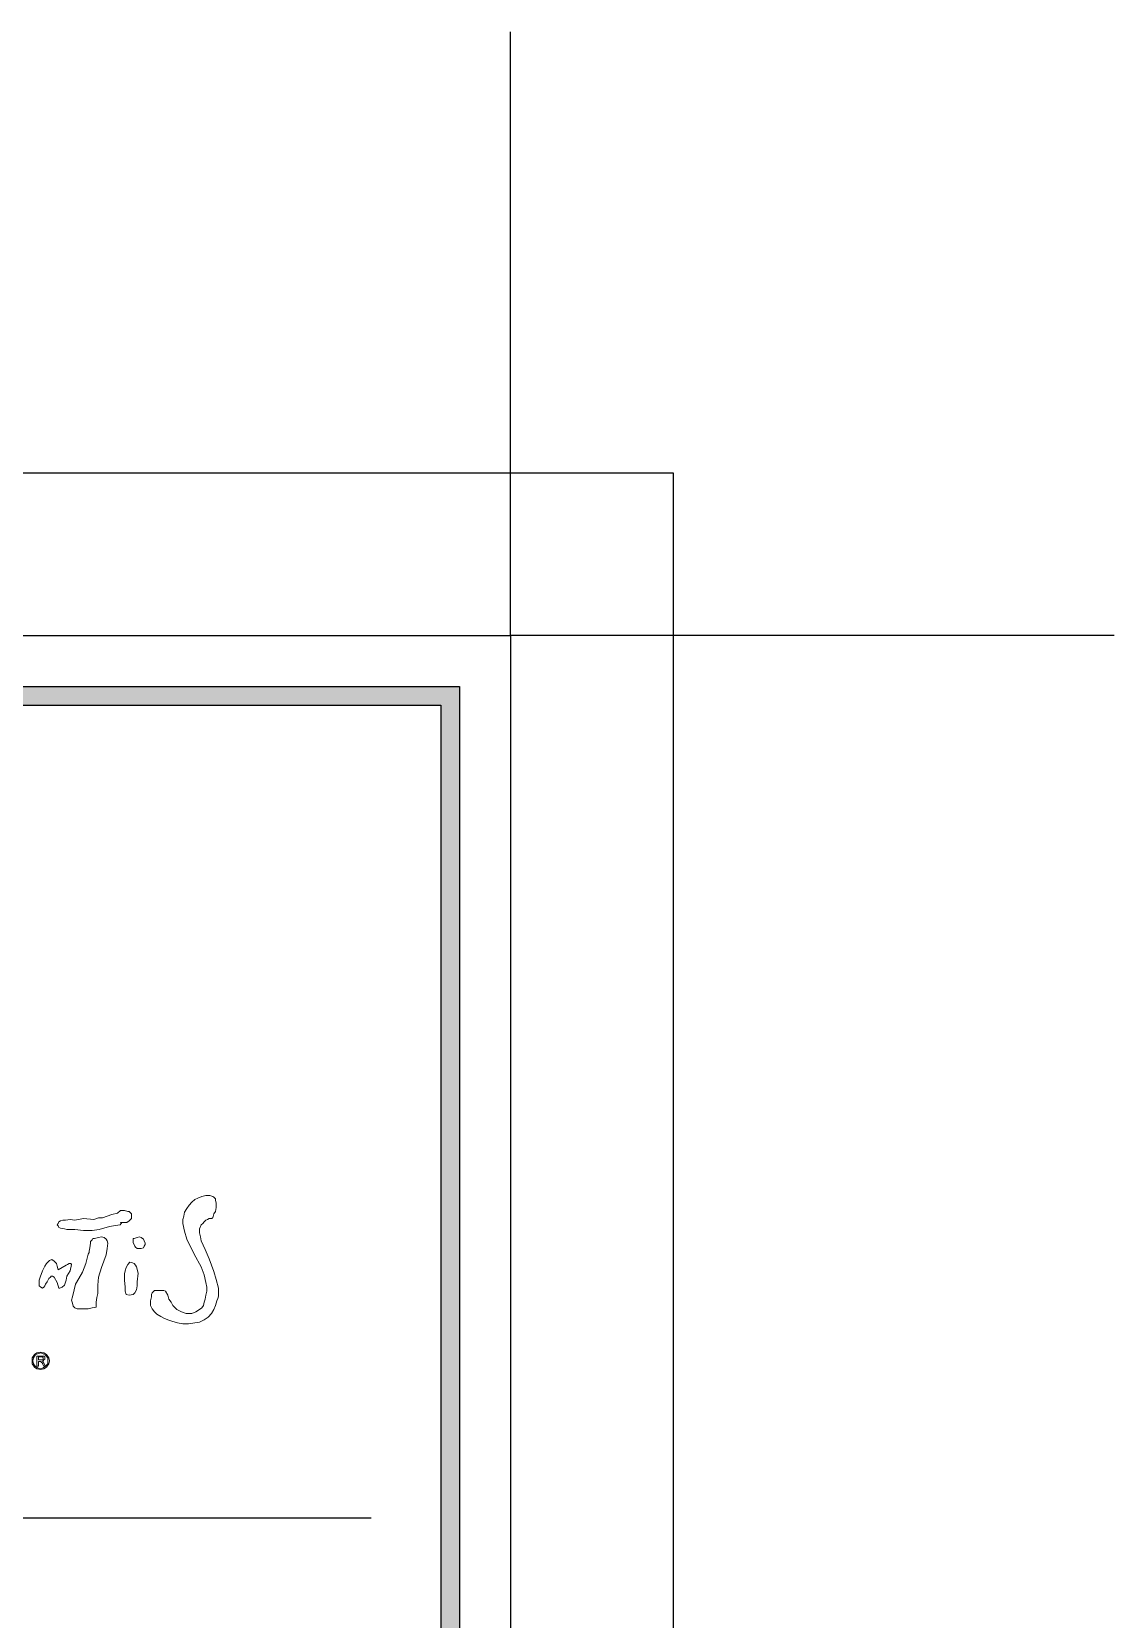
# Model space of a CAD drawing. Header units: millimetres. Extents: x -114775 to 228300, y -175499 to 108657.
# Drawn here: x -101907.4 to -101860.8, y -112140.2 to -112071.9 of the extents above; entities that cross this region are included whole.
import ezdxf
from ezdxf.enums import TextEntityAlignment as Align

# ---------------------------------------------------------------- set-up
doc = ezdxf.new("R2010")
doc.units = ezdxf.units.MM
doc.header["$LTSCALE"] = 1000
doc.layers.get('0').update_dxf_attribs({"linetype": 'CONTINUOUS'})
doc.layers.add('W-图框', color=251, linetype='CONTINUOUS')
doc.styles.add('WORD-2', font='simhei.ttf')
doc.styles.add('WORD-3', font='')
doc.styles.get('WORD-3').set_extended_font_data('SimSun')

# ---------------------------------------------------------------- blocks, each defined once
blk = doc.blocks.new('gslogo')
at = {"color": 251, "lineweight": 0}
for p, q in [((5223.14, -2055.05), (5223.29, -2054.79)), ((5223.29, -2054.79), (5223.45, -2054.58)), ((5223.45, -2054.58), (5223.61, -2054.37)), ((5223.61, -2054.37), (5223.81, -2054.21)), ((5223.81, -2054.21), (5224.02, -2054.11)), ((5224.02, -2054.11), (5224.28, -2054.01)), ((5224.28, -2054.01), (5224.54, -2053.95)), ((5224.54, -2053.95), (5224.8, -2053.95)), ((5224.54, -2053.95), (5224.54, -2053.95)), ((5224.8, -2053.95), (5225.01, -2054.01)), ((5225.01, -2054.01), (5225.06, -2054.06)), ((5225.06, -2054.06), (5225.17, -2054.16)), ((5225.17, -2054.16), (5225.17, -2054.27)), ((5225.17, -2054.27), (5225.22, -2054.42)), ((5225.22, -2054.74), (5225.17, -2055)), ((5225.22, -2054.42), (5225.22, -2054.74)), ((5214.75, -2055.88), (5214.81, -2055.78)), ((5214.81, -2055.93), (5214.75, -2055.88)), ((5214.81, -2055.78), (5214.86, -2055.67)), ((5214.86, -2055.67), (5214.96, -2055.62)), ((5214.96, -2055.62), (5215.12, -2055.57)), ((5215.12, -2055.57), (5215.28, -2055.57)), ((5215.28, -2055.57), (5215.59, -2055.52)), ((5215.59, -2055.52), (5215.9, -2055.57)), ((5215.9, -2055.57), (5216.47, -2055.46)), ((5216.47, -2055.46), (5217.15, -2055.52)), ((5217.15, -2055.52), (5217.46, -2055.41)), ((5217.46, -2055.41), (5217.72, -2055.41)), ((5217.72, -2055.41), (5218.04, -2055.31)), ((5218.04, -2055.31), (5218.35, -2055.2)), ((5218.87, -2055.88), (5218.19, -2055.98)), ((5218.35, -2055.2), (5218.71, -2055.1)), ((5218.71, -2055.1), (5218.92, -2054.94)), ((5218.92, -2055.88), (5218.87, -2055.88)), ((5218.92, -2054.94), (5219.18, -2054.94)), ((5218.92, -2054.94), (5218.92, -2054.94)), ((5219.18, -2055.72), (5218.92, -2055.72)), ((5218.92, -2055.72), (5218.97, -2055.78)), ((5218.97, -2055.78), (5218.92, -2055.83)), ((5218.92, -2055.83), (5218.92, -2055.88)), ((5219.18, -2054.94), (5219.39, -2055)), ((5219.34, -2055.72), (5219.18, -2055.72)), ((5219.49, -2055.62), (5219.34, -2055.72)), ((5219.39, -2055), (5219.49, -2055)), ((5219.49, -2055), (5219.54, -2055.05)), ((5219.65, -2055.46), (5219.49, -2055.62)), ((5219.54, -2055.05), (5219.65, -2055.15)), ((5219.65, -2055.15), (5219.65, -2055.26)), ((5219.65, -2055.26), (5219.65, -2055.36)), ((5219.65, -2055.36), (5219.65, -2055.46)), ((5223.03, -2055.52), (5223.09, -2055.31)), ((5223.03, -2055.78), (5223.03, -2055.52)), ((5223.14, -2056.3), (5223.03, -2055.78)), ((5223.09, -2055.31), (5223.14, -2055.05)), ((5224.23, -2055.88), (5224.13, -2056.14)), ((5224.34, -2055.78), (5224.23, -2055.88)), ((5224.44, -2055.67), (5224.34, -2055.78)), ((5224.54, -2055.57), (5224.44, -2055.67)), ((5224.65, -2055.52), (5224.54, -2055.57)), ((5224.75, -2055.46), (5224.65, -2055.52)), ((5224.96, -2055.46), (5224.75, -2055.46)), ((5225.01, -2055.41), (5224.96, -2055.41)), ((5224.96, -2055.41), (5224.96, -2055.46)), ((5224.96, -2055.46), (5224.96, -2055.46)), ((5225.06, -2055.15), (5225.01, -2055.41)), ((5225.01, -2055.41), (5225.01, -2055.41)), ((5225.17, -2055), (5225.06, -2055.15)), ((5214.86, -2056.04), (5214.81, -2055.93)), ((5214.96, -2056.09), (5214.86, -2056.04)), ((5215.22, -2056.14), (5214.96, -2056.09)), ((5215.38, -2056.19), (5215.22, -2056.14)), ((5215.9, -2056.19), (5215.38, -2056.19)), ((5216.47, -2056.25), (5215.9, -2056.19)), ((5217.05, -2056.25), (5216.47, -2056.25)), ((5216.94, -2056.97), (5217.05, -2056.87)), ((5217.51, -2056.19), (5217.05, -2056.25)), ((5217.05, -2056.87), (5217.1, -2056.77)), ((5217.1, -2056.77), (5217.2, -2056.77)), ((5217.2, -2056.77), (5217.46, -2056.71)), ((5217.46, -2056.71), (5217.67, -2056.66)), ((5218.19, -2055.98), (5217.51, -2056.19)), ((5217.67, -2056.66), (5217.83, -2056.71)), ((5217.67, -2056.66), (5217.67, -2056.66)), ((5217.83, -2056.71), (5217.98, -2056.82)), ((5217.98, -2056.82), (5218.04, -2056.92)), ((5218.04, -2056.92), (5218.09, -2057.08)), ((5219.75, -2057.03), (5219.75, -2056.77)), ((5219.75, -2056.77), (5219.81, -2056.77)), ((5219.81, -2056.77), (5220.01, -2056.71)), ((5219.81, -2056.77), (5219.81, -2056.77)), ((5220.01, -2056.71), (5220.17, -2056.66)), ((5220.17, -2056.66), (5220.27, -2056.71)), ((5220.17, -2056.66), (5220.17, -2056.66)), ((5220.27, -2056.71), (5220.43, -2056.82)), ((5220.43, -2056.82), (5220.48, -2056.92)), ((5220.48, -2056.92), (5220.53, -2057.08)), ((5223.29, -2056.82), (5223.14, -2056.3)), ((5223.76, -2057.81), (5223.29, -2056.82)), ((5224.13, -2056.14), (5224.13, -2056.4)), ((5224.13, -2056.4), (5224.18, -2056.66)), ((5224.18, -2056.66), (5224.23, -2056.92)), ((5224.23, -2056.92), (5224.49, -2057.49)), ((5216.63, -2058.43), (5216.79, -2057.81)), ((5216.79, -2057.81), (5216.84, -2057.7)), ((5216.84, -2057.6), (5216.89, -2057.39)), ((5216.84, -2057.7), (5216.84, -2057.6)), ((5216.89, -2057.39), (5216.94, -2057.08)), ((5216.94, -2057.08), (5216.94, -2056.97)), ((5217.98, -2057.86), (5217.67, -2058.69)), ((5218.04, -2057.44), (5217.98, -2057.86)), ((5218.09, -2057.08), (5218.04, -2057.44)), ((5219.86, -2057.29), (5219.75, -2057.03)), ((5219.91, -2057.34), (5219.86, -2057.29)), ((5220.01, -2057.44), (5219.91, -2057.34)), ((5220.12, -2057.44), (5220.01, -2057.44)), ((5220.27, -2057.44), (5220.12, -2057.44)), ((5220.43, -2057.39), (5220.27, -2057.44)), ((5220.48, -2057.29), (5220.43, -2057.39)), ((5220.53, -2057.18), (5220.48, -2057.29)), ((5220.53, -2057.08), (5220.53, -2057.18)), ((5224.23, -2058.64), (5223.76, -2057.81)), ((5224.49, -2057.49), (5224.75, -2058.12)), ((5213.61, -2059.32), (5213.77, -2058.9)), ((5213.77, -2058.9), (5213.92, -2058.59)), ((5213.92, -2058.59), (5214.03, -2058.43)), ((5214.03, -2058.43), (5214.13, -2058.33)), ((5214.13, -2058.33), (5214.23, -2058.22)), ((5214.23, -2058.22), (5214.39, -2058.17)), ((5214.39, -2058.17), (5214.55, -2058.28)), ((5214.39, -2058.17), (5214.39, -2058.17)), ((5214.55, -2058.28), (5214.7, -2058.43)), ((5214.7, -2058.43), (5214.75, -2058.59)), ((5214.75, -2058.59), (5214.81, -2058.85)), ((5214.81, -2058.85), (5215.07, -2058.69)), ((5215.07, -2058.69), (5215.33, -2058.54)), ((5215.33, -2058.54), (5215.43, -2058.48)), ((5215.59, -2058.9), (5215.38, -2059.26)), ((5215.43, -2058.48), (5215.54, -2058.43)), ((5215.54, -2058.43), (5215.64, -2058.43)), ((5215.69, -2058.48), (5215.59, -2058.9)), ((5215.64, -2058.43), (5215.69, -2058.48)), ((5216.16, -2059.42), (5216.42, -2059)), ((5216.42, -2059), (5216.63, -2058.43)), ((5217.67, -2058.69), (5217.46, -2059.32)), ((5219.18, -2059.11), (5219.23, -2058.9)), ((5219.23, -2058.9), (5219.28, -2058.69)), ((5219.28, -2058.69), (5219.39, -2058.48)), ((5219.39, -2058.48), (5219.54, -2058.33)), ((5219.54, -2058.33), (5219.7, -2058.38)), ((5219.54, -2058.33), (5219.54, -2058.33)), ((5219.7, -2058.38), (5219.81, -2058.43)), ((5219.81, -2058.43), (5219.91, -2058.54)), ((5219.91, -2058.54), (5219.96, -2058.64)), ((5219.96, -2058.64), (5220.07, -2059.06)), ((5224.44, -2059.16), (5224.23, -2058.64)), ((5224.75, -2058.12), (5224.91, -2058.54)), ((5224.91, -2058.54), (5225.06, -2058.95)), ((5225.06, -2058.95), (5225.22, -2059.47)), ((5213.56, -2059.53), (5213.61, -2059.32)), ((5213.56, -2059.73), (5213.56, -2059.53)), ((5213.56, -2059.89), (5213.56, -2059.73)), ((5213.66, -2059.99), (5213.56, -2059.89)), ((5213.77, -2060.05), (5213.66, -2059.99)), ((5213.87, -2059.99), (5213.77, -2060.05)), ((5213.92, -2059.89), (5213.87, -2059.99)), ((5213.97, -2059.79), (5213.92, -2059.89)), ((5214.08, -2059.63), (5213.97, -2059.79)), ((5214.18, -2059.42), (5214.08, -2059.63)), ((5214.29, -2059.32), (5214.18, -2059.42)), ((5214.34, -2059.26), (5214.29, -2059.32)), ((5214.44, -2059.26), (5214.34, -2059.26)), ((5214.55, -2059.32), (5214.44, -2059.26)), ((5214.75, -2059.68), (5214.55, -2059.32)), ((5214.86, -2060.05), (5214.75, -2059.68)), ((5214.91, -2060.05), (5214.86, -2060.05)), ((5215.07, -2059.99), (5214.91, -2060.05)), ((5214.91, -2060.05), (5214.91, -2060.05)), ((5215.22, -2059.84), (5215.07, -2059.99)), ((5215.33, -2059.53), (5215.22, -2059.84)), ((5215.38, -2059.26), (5215.33, -2059.53)), ((5215.85, -2060.15), (5215.95, -2059.79)), ((5215.95, -2059.79), (5216.16, -2059.42)), ((5217.46, -2059.32), (5217.41, -2059.84)), ((5217.41, -2059.84), (5217.41, -2060.41)), ((5219.18, -2059.53), (5219.18, -2059.11)), ((5219.23, -2059.99), (5219.18, -2059.53)), ((5219.23, -2060.25), (5219.23, -2059.99)), ((5220.01, -2059.89), (5219.96, -2060.15)), ((5220.07, -2059.06), (5220.01, -2059.63)), ((5220.01, -2059.63), (5220.01, -2059.89)), ((5224.54, -2059.68), (5224.44, -2059.16)), ((5224.6, -2059.99), (5224.54, -2059.68)), ((5224.6, -2060.25), (5224.6, -2059.99)), ((5225.22, -2059.47), (5225.38, -2060.05)), ((5225.38, -2060.05), (5225.38, -2060.31)), ((5215.69, -2060.83), (5215.74, -2060.62)), ((5215.74, -2061.04), (5215.69, -2060.83)), ((5215.74, -2060.62), (5215.85, -2060.15)), ((5215.8, -2061.24), (5215.74, -2061.04)), ((5217.36, -2060.67), (5217.31, -2060.98)), ((5217.31, -2060.98), (5217.31, -2061.14)), ((5217.31, -2061.14), (5217.31, -2061.3)), ((5217.41, -2060.41), (5217.36, -2060.67)), ((5219.28, -2060.46), (5219.23, -2060.25)), ((5219.49, -2060.51), (5219.28, -2060.46)), ((5219.49, -2060.41), (5219.49, -2060.41)), ((5219.49, -2060.41), (5219.49, -2060.41)), ((5219.49, -2060.41), (5219.49, -2060.41)), ((5219.49, -2060.41), (5219.49, -2060.41)), ((5219.49, -2060.41), (5219.49, -2060.41)), ((5219.75, -2060.46), (5219.49, -2060.51)), ((5219.86, -2060.36), (5219.75, -2060.46)), ((5219.96, -2060.15), (5219.86, -2060.36)), ((5220.9, -2060.88), (5220.95, -2060.62)), ((5220.9, -2061.19), (5220.9, -2060.88)), ((5220.95, -2060.46), (5221, -2060.36)), ((5220.95, -2060.62), (5220.95, -2060.46)), ((5221, -2060.36), (5221.05, -2060.31)), ((5221.05, -2060.31), (5221.16, -2060.2)), ((5221.16, -2060.2), (5221.32, -2060.2)), ((5221.32, -2060.2), (5221.58, -2060.2)), ((5221.58, -2060.2), (5221.78, -2060.2)), ((5221.78, -2060.2), (5221.89, -2060.25)), ((5221.89, -2060.25), (5222.04, -2060.51)), ((5222.04, -2060.51), (5222.1, -2060.77)), ((5222.1, -2060.77), (5222.25, -2060.98)), ((5222.25, -2060.98), (5222.36, -2061.19)), ((5224.39, -2061.19), (5224.44, -2060.98)), ((5224.44, -2060.98), (5224.49, -2060.77)), ((5224.49, -2060.77), (5224.54, -2060.51)), ((5224.54, -2060.51), (5224.6, -2060.25)), ((5225.27, -2060.88), (5225.17, -2061.19)), ((5225.32, -2060.72), (5225.27, -2060.88)), ((5225.38, -2060.57), (5225.32, -2060.72)), ((5225.38, -2060.31), (5225.38, -2060.57)), ((5215.9, -2061.35), (5215.8, -2061.24)), ((5216.06, -2061.4), (5215.9, -2061.35)), ((5216.26, -2061.4), (5216.06, -2061.4)), ((5216.53, -2061.4), (5216.26, -2061.4)), ((5216.79, -2061.4), (5216.53, -2061.4)), ((5217.05, -2061.35), (5216.79, -2061.4)), ((5217.31, -2061.3), (5217.05, -2061.35)), ((5221, -2061.4), (5220.9, -2061.19)), ((5221.16, -2061.61), (5221, -2061.4)), ((5221.32, -2061.76), (5221.16, -2061.61)), ((5221.58, -2061.92), (5221.32, -2061.76)), ((5221.78, -2062.02), (5221.58, -2061.92)), ((5222.04, -2062.13), (5221.78, -2062.02)), ((5222.3, -2062.23), (5222.04, -2062.13)), ((5222.36, -2061.19), (5222.62, -2061.45)), ((5222.62, -2061.45), (5222.93, -2061.61)), ((5222.93, -2061.61), (5223.24, -2061.71)), ((5223.24, -2061.71), (5223.61, -2061.71)), ((5223.61, -2061.71), (5223.87, -2061.61)), ((5223.87, -2061.61), (5224.13, -2061.45)), ((5224.13, -2061.45), (5224.28, -2061.35)), ((5224.44, -2062.13), (5224.13, -2062.28)), ((5224.28, -2061.35), (5224.39, -2061.19)), ((5224.7, -2061.97), (5224.44, -2062.13)), ((5224.91, -2061.71), (5224.7, -2061.97)), ((5225.06, -2061.45), (5224.91, -2061.71)), ((5225.17, -2061.19), (5225.06, -2061.45)), ((5222.67, -2062.34), (5222.3, -2062.23)), ((5223.03, -2062.39), (5222.67, -2062.34)), ((5223.4, -2062.39), (5223.03, -2062.39)), ((5223.81, -2062.34), (5223.4, -2062.39)), ((5224.13, -2062.28), (5223.81, -2062.34)), ((5213.4, -2064.32), (5213.66, -2064.26)), ((5213.66, -2064.26), (5213.87, -2064.32)), ((5213.66, -2064.26), (5213.66, -2064.26)), ((5213.09, -2064.63), (5213.24, -2064.42)), ((5213.09, -2064.84), (5213.09, -2064.63)), ((5213.09, -2065.04), (5213.09, -2064.84)), ((5213.24, -2065.25), (5213.09, -2065.04)), ((5213.14, -2064.84), (5213.19, -2064.63)), ((5213.19, -2065.04), (5213.14, -2064.84)), ((5213.19, -2064.63), (5213.3, -2064.47)), ((5213.3, -2065.2), (5213.19, -2065.04)), ((5213.24, -2064.42), (5213.4, -2064.32)), ((5213.4, -2065.36), (5213.24, -2065.25)), ((5213.3, -2064.47), (5213.45, -2064.37)), ((5213.45, -2065.3), (5213.3, -2065.2)), ((5213.4, -2065.2), (5213.4, -2064.52)), ((5213.4, -2064.52), (5213.71, -2064.52)), ((5213.51, -2065.2), (5213.4, -2065.2)), ((5213.4, -2065.2), (5213.4, -2065.2)), ((5213.45, -2064.37), (5213.66, -2064.32)), ((5213.66, -2065.36), (5213.45, -2065.3)), ((5213.71, -2064.58), (5213.51, -2064.58)), ((5213.51, -2064.58), (5213.51, -2064.78)), ((5213.51, -2064.78), (5213.66, -2064.78)), ((5213.51, -2064.78), (5213.51, -2064.78)), ((5213.61, -2064.89), (5213.51, -2064.89)), ((5213.51, -2064.89), (5213.51, -2065.2)), ((5213.66, -2064.89), (5213.61, -2064.89)), ((5213.61, -2064.89), (5213.61, -2064.89)), ((5213.66, -2064.32), (5213.82, -2064.37)), ((5213.66, -2064.32), (5213.66, -2064.32)), ((5213.66, -2064.78), (5213.71, -2064.78)), ((5213.71, -2064.94), (5213.66, -2064.89)), ((5213.66, -2064.89), (5213.66, -2064.89)), ((5213.66, -2064.89), (5213.66, -2064.89)), ((5213.82, -2065.3), (5213.66, -2065.36)), ((5213.71, -2064.52), (5213.77, -2064.52)), ((5213.77, -2064.58), (5213.71, -2064.58)), ((5213.71, -2064.78), (5213.77, -2064.78)), ((5213.77, -2064.99), (5213.71, -2064.94)), ((5213.71, -2064.94), (5213.71, -2064.94)), ((5213.77, -2064.52), (5213.82, -2064.52)), ((5213.82, -2064.63), (5213.77, -2064.58)), ((5213.77, -2064.78), (5213.82, -2064.78)), ((5213.82, -2064.84), (5213.77, -2064.89)), ((5213.77, -2064.89), (5213.77, -2064.89)), ((5213.77, -2064.89), (5213.82, -2064.89)), ((5213.77, -2065.04), (5213.77, -2064.99)), ((5213.87, -2065.2), (5213.77, -2065.04)), ((5213.82, -2064.37), (5213.97, -2064.47)), ((5213.82, -2064.52), (5213.87, -2064.52)), ((5213.82, -2064.68), (5213.82, -2064.63)), ((5213.82, -2064.63), (5213.82, -2064.63)), ((5213.82, -2064.73), (5213.82, -2064.68)), ((5213.82, -2064.78), (5213.82, -2064.73)), ((5213.82, -2064.73), (5213.82, -2064.73)), ((5213.87, -2064.78), (5213.82, -2064.84)), ((5213.82, -2064.89), (5213.82, -2064.94)), ((5213.82, -2064.94), (5213.87, -2064.99)), ((5213.97, -2065.2), (5213.82, -2065.3)), ((5213.87, -2064.32), (5214.03, -2064.42)), ((5213.87, -2064.52), (5213.92, -2064.58)), ((5213.92, -2064.73), (5213.87, -2064.78)), ((5213.87, -2064.99), (5213.97, -2065.2)), ((5213.97, -2065.2), (5213.87, -2065.2)), ((5214.03, -2065.25), (5213.87, -2065.36)), ((5213.92, -2064.58), (5213.92, -2064.63)), ((5213.92, -2064.63), (5213.92, -2064.68)), ((5213.92, -2064.68), (5213.92, -2064.73)), ((5213.97, -2064.47), (5214.13, -2064.63)), ((5214.13, -2065.04), (5213.97, -2065.2)), ((5214.03, -2064.42), (5214.18, -2064.63)), ((5214.18, -2065.04), (5214.03, -2065.25)), ((5214.13, -2064.63), (5214.13, -2064.84)), ((5214.13, -2064.84), (5214.13, -2065.04)), ((5214.18, -2064.63), (5214.23, -2064.84)), ((5214.23, -2064.84), (5214.18, -2065.04)), ((5213.66, -2065.41), (5213.4, -2065.36)), ((5213.87, -2065.36), (5213.66, -2065.41))]:
    blk.add_line(p, q, dxfattribs=at)
blk = doc.blocks.new('A2 图框')
at = {"layer": 'W-图框', "ltscale": 0.5}
h = blk.add_hatch(color=161, dxfattribs=at)
h.paths.add_polyline_path([(-562, 403), (-3, 403), (-3, 3), (-562, 3)], flags=16)
h.paths.add_polyline_path([(-562.8, 403.8), (-2.2, 403.8), (-2.2, 2.2), (-562.8, 2.2)])
at = {"layer": 'W-图框', "ltscale": 0.01}
blk.add_line((-6, 368), (-58, 368), dxfattribs=at)
at = {"layer": 'W-图框', "color": 1, "ltscale": 0.01}
blk.add_lwpolyline([(26, 406), (0, 406), (0, 432)], dxfattribs=at)
at = {"layer": 'W-图框', "color": 251, "ltscale": 0.01}
for points in [[(-587, 413), (7, 413), (7, -7), (-587, -7)], [(-580, 406), (0, 406), (0, 0), (-580, 0)]]:
    blk.add_lwpolyline(points, close=True, dxfattribs=at)
at = {"layer": 'W-图框', "color": 161, "ltscale": 0.5}
for points in [[(-562.8, 403.8), (-2.2, 403.8), (-2.2, 2.2), (-562.8, 2.2)], [(-562, 403), (-3, 403), (-3, 3), (-562, 3)]]:
    blk.add_lwpolyline(points, close=True, dxfattribs=at)
at = {"layer": 'W-图框', "color": 161, "linetype": 'ByBlock'}
blk.add_lwpolyline([(-3, 3), (-61, 3), (-61, 403), (-3, 403)], close=True, dxfattribs=at)
blk.add_lwpolyline([(-3, 3), (-61, 3), (-61, 403), (-3, 403)], close=True, dxfattribs=at)
at = {"layer": 'W-图框', "xscale": 0.6533317239809548, "yscale": 0.6533317239809548, "zscale": 0.6533317239809548}
blk.add_blockref('gslogo', (-3426.481, 1723.795), dxfattribs=at)
at = {"layer": 'W-图框', "color": 35, "lineweight": 0, "style": 'WORD-3', "width": 0.65}
blk.add_attdef('建设单位', text='', height=3, dxfattribs=at).set_placement((-32, 300.486), align=Align.MIDDLE)
at = {"layer": 'W-图框', "color": 35, "ltscale": 1000, "style": 'WORD-2'}
for tag, height, width, p in [('项目名称英文翻译', 3.5, 0.8, (-21.14, 246.277)), ('项目名称', 7, 0.7, (-41.375, 246.277)), ('项目名称', 7, 0.7, (-30.732, 246.277))]:
    blk.add_attdef(tag, text='', height=height, rotation=90, dxfattribs=dict(at, width=width)).set_placement(p, align=Align.MIDDLE)
at = {"layer": 'W-图框', "color": 35, "lineweight": 0, "style": 'WORD-2'}
for tag, p in [('2013.01.01', (-41.463, 175.996)), ('2013.03.01', (-13.424, 175.996)), ('2013.05.01', (-41.463, 168.996)), ('2013.06.01', (-13.424, 168.996)), ('2013.08.01', (-41.463, 161.996)), ('2013.09.01', (-13.424, 161.996)), ('2013.09.01', (-32, 112.996))]:
    blk.add_attdef(tag, text='', height=1.8, dxfattribs=at).set_placement(p, align=Align.MIDDLE)
at = {"layer": 'W-图框', "color": 35, "ltscale": 1000, "style": 'WORD-2', "width": 0.78}
blk.add_attdef('FS2011000', text='', height=3.5, dxfattribs=at).set_placement((-32, 11.452), align=Align.MIDDLE)

msp = doc.modelspace()

# ---------------------------------------------------------------- block references
at = {"layer": 'W-图框'}
msp.add_blockref('A2 图框', (-101886.753, -112503.868), dxfattribs=at)

doc.saveas('drawing.dxf')
